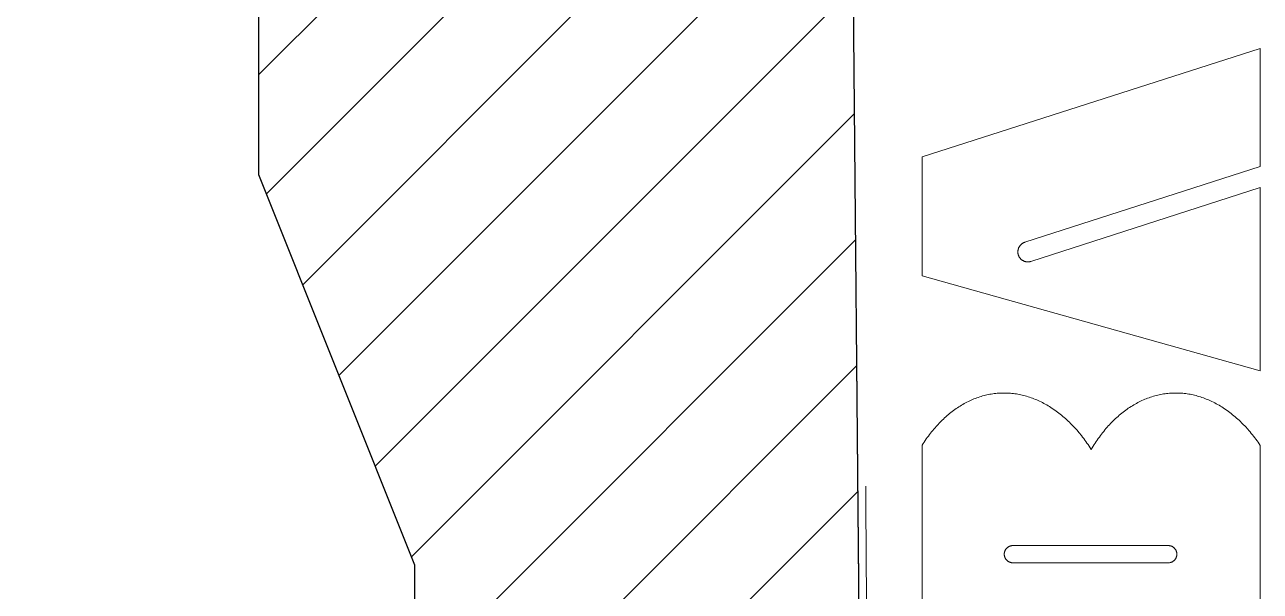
# Model space of a CAD drawing. Header units: millimetres. Extents: x 15 to 334, y 2 to 223.
# Drawn here: x 45.556 to 50.363, y 96.319 to 98.522 of the extents above; entities that cross this region are included whole.
import ezdxf

# ---------------------------------------------------------------- set-up
doc = ezdxf.new("R2010")
doc.units = ezdxf.units.MM
doc.layers.add('HATCH', color=56, linetype='Continuous')
doc.layers.add('PART', color=179, linetype='Continuous', lineweight=15)

msp = doc.modelspace()

# ---------------------------------------------------------------- hatches: boundary and pattern name
at = {"layer": 'HATCH'}
h = msp.add_hatch(dxfattribs=at)
h.set_pattern_fill('ANSI31', color=2, scale=0.11, style=0)
edge = h.paths.add_edge_path(flags=0)
edge.add_line((48.7439, 101.4798), (48.7643, 100.4812))
edge.add_line((48.7643, 100.4812), (48.8957, 85.5914))
edge.add_line((48.8957, 85.5914), (48.8957, 84.5794))
edge.add_line((48.8957, 84.5794), (48.3897, 84.5794))
edge.add_line((48.3897, 84.5794), (48.3897, 85.5914))
edge.add_line((48.3897, 85.5914), (47.0235, 85.5914))
edge.add_line((47.0235, 85.5914), (46.7705, 87.0082))
edge.add_line((46.7705, 87.0082), (46.7705, 88.7286))
edge.add_line((46.7705, 88.7286), (46.47, 90.4316))
edge.add_line((46.47, 90.4316), (47.0388, 90.6386))
edge.add_line((47.0388, 90.6386), (46.4669, 92.0682))
edge.add_line((46.4669, 92.0682), (46.4669, 93.2826))
edge.add_line((46.4669, 93.2826), (47.0741, 93.2826))
edge.add_line((47.0741, 93.2826), (47.0741, 93.4472))
edge.add_line((47.0741, 93.4472), (47.0741, 96.2174))
edge.add_line((47.0741, 96.2174), (47.0741, 96.4198))
edge.add_line((47.0741, 96.4198), (46.4669, 97.9378))
edge.add_line((46.4669, 97.9378), (46.4669, 99.1522))
edge.add_line((46.4669, 99.1522), (47.0741, 99.1522))
edge.add_line((47.0741, 99.1522), (47.0741, 99.3546))
edge.add_line((47.0741, 99.3546), (46.4669, 100.8726))
edge.add_line((46.4669, 100.8726), (46.4669, 102.087))
edge.add_line((46.4669, 102.087), (47.0741, 102.087))
edge.add_line((47.0741, 102.087), (47.0741, 105.2242))
edge.add_line((47.0741, 105.2242), (46.4669, 106.7422))
edge.add_line((46.4669, 106.7422), (46.4669, 107.9566))
edge.add_line((46.4669, 107.9566), (47.0741, 107.9566))
edge.add_line((47.0741, 107.9566), (47.0741, 108.159))
edge.add_line((47.0741, 108.159), (46.4669, 109.677))
edge.add_line((46.4669, 109.677), (46.7199, 111.9034))
edge.add_line((46.7199, 111.9034), (46.7199, 114.8106))
edge.add_line((46.7199, 114.8106), (45.5561, 115.4454))
edge.add_line((45.5561, 115.4454), (45.5561, 115.6478))
edge.add_line((45.5561, 115.6478), (46.7098, 115.6478))
edge.add_spline(control_points=[(46.7098, 115.6478), (46.9197, 115.6478), (47.0697, 115.5009), (47.074, 115.291)], knot_values=[0, 0, 0, 0, 1, 1, 1, 1], weights=[1, 0.809532, 0.809532, 1], degree=3, periodic=0)
edge.add_line((47.074, 115.291), (47.1702, 110.5878))
edge.add_line((47.1702, 110.5878), (48.7439, 101.4798))

# ---------------------------------------------------------------- linework, layer by layer
for p, q in [((48.8957, 85.5914), (48.7643, 100.4812)), ((46.4669, 97.9378), (46.4669, 99.1522)), ((47.0741, 96.4198), (46.4669, 97.9378)), ((47.0741, 96.2174), (47.0741, 96.4198))]:
    msp.add_line(p, q, dxfattribs=at)
at = {"layer": 'PART', "color": 179, "linetype": 'Continuous'}
for p, q in [((48.8957, 85.5914), (48.7643, 100.4812)), ((48.8957, 85.5914), (48.7643, 100.4812)), ((46.4669, 97.9378), (46.4669, 99.1522)), ((46.4669, 97.9378), (46.4669, 99.1522)), ((50.3631, 98.4287), (49.0475, 98.0074)), ((50.3631, 97.9704), (50.3631, 98.4287)), ((49.0475, 97.5448), (49.0475, 98.0074)), ((50.3631, 97.9704), (49.447, 97.6758)), ((47.0741, 96.4198), (46.4669, 97.9378)), ((47.0741, 96.4198), (46.4669, 97.9378)), ((50.3631, 97.8882), (49.4709, 97.6013)), ((50.3631, 97.1757), (50.3631, 97.8882)), ((49.4199, 97.6407), (49.4201, 97.6423)), ((49.4199, 97.639), (49.4199, 97.6407)), ((49.4199, 97.6373), (49.4199, 97.639)), ((49.42, 97.6356), (49.4199, 97.6373)), ((49.4201, 97.6339), (49.42, 97.6356)), ((49.4201, 97.6423), (49.4203, 97.644)), ((49.4204, 97.6323), (49.4201, 97.6339)), ((49.4203, 97.644), (49.4205, 97.6457)), ((49.4207, 97.6306), (49.4204, 97.6323)), ((49.4205, 97.6457), (49.4209, 97.6473)), ((49.4211, 97.629), (49.4207, 97.6306)), ((49.4209, 97.6473), (49.4213, 97.649)), ((49.4213, 97.649), (49.4218, 97.6506)), ((49.4218, 97.6506), (49.4223, 97.6522)), ((49.4223, 97.6522), (49.4229, 97.6537)), ((49.4229, 97.6537), (49.4236, 97.6553)), ((49.4236, 97.6553), (49.4244, 97.6568)), ((49.4244, 97.6568), (49.4252, 97.6582)), ((49.4252, 97.6582), (49.4261, 97.6597)), ((49.4261, 97.6597), (49.427, 97.6611)), ((49.427, 97.6611), (49.428, 97.6624)), ((49.428, 97.6624), (49.4291, 97.6637)), ((49.4291, 97.6637), (49.4302, 97.665)), ((49.4302, 97.665), (49.4313, 97.6662)), ((49.4313, 97.6662), (49.4326, 97.6674)), ((49.4326, 97.6674), (49.4338, 97.6685)), ((49.4338, 97.6685), (49.4351, 97.6695)), ((49.4351, 97.6695), (49.4365, 97.6705)), ((49.4365, 97.6705), (49.4379, 97.6715)), ((49.4379, 97.6715), (49.4393, 97.6723)), ((49.4393, 97.6723), (49.4408, 97.6732)), ((49.4408, 97.6732), (49.4423, 97.6739)), ((49.4423, 97.6739), (49.4438, 97.6746)), ((49.4438, 97.6746), (49.4454, 97.6752)), ((49.4454, 97.6752), (49.447, 97.6758)), ((49.4215, 97.6274), (49.4211, 97.629)), ((49.422, 97.6258), (49.4215, 97.6274)), ((49.4226, 97.6242), (49.422, 97.6258)), ((49.4232, 97.6226), (49.4226, 97.6242)), ((49.424, 97.6211), (49.4232, 97.6226)), ((49.4247, 97.6196), (49.424, 97.6211)), ((49.4256, 97.6182), (49.4247, 97.6196)), ((49.4265, 97.6168), (49.4256, 97.6182)), ((49.4275, 97.6154), (49.4265, 97.6168)), ((49.4285, 97.614), (49.4275, 97.6154)), ((49.4296, 97.6128), (49.4285, 97.614)), ((49.4307, 97.6115), (49.4296, 97.6128)), ((49.4319, 97.6103), (49.4307, 97.6115)), ((49.4331, 97.6092), (49.4319, 97.6103)), ((49.4344, 97.6081), (49.4331, 97.6092)), ((49.4358, 97.6071), (49.4344, 97.6081)), ((49.4371, 97.6061), (49.4358, 97.6071)), ((49.4385, 97.6052), (49.4371, 97.6061)), ((49.44, 97.6043), (49.4385, 97.6052)), ((49.4415, 97.6036), (49.44, 97.6043)), ((49.443, 97.6028), (49.4415, 97.6036)), ((49.4446, 97.6022), (49.443, 97.6028)), ((49.4461, 97.6016), (49.4446, 97.6022)), ((49.4477, 97.6011), (49.4461, 97.6016)), ((49.4494, 97.6006), (49.4477, 97.6011)), ((49.451, 97.6003), (49.4494, 97.6006)), ((49.4527, 97.5999), (49.451, 97.6003)), ((49.4543, 97.5997), (49.4527, 97.5999)), ((49.456, 97.5995), (49.4543, 97.5997)), ((49.4577, 97.5995), (49.456, 97.5995)), ((49.4594, 97.5994), (49.4577, 97.5995)), ((49.461, 97.5995), (49.4594, 97.5994)), ((49.4627, 97.5996), (49.461, 97.5995)), ((49.4644, 97.5998), (49.4627, 97.5996)), ((49.466, 97.6001), (49.4644, 97.5998)), ((49.4677, 97.6004), (49.466, 97.6001)), ((49.4693, 97.6008), (49.4677, 97.6004)), ((49.4709, 97.6013), (49.4693, 97.6008)), ((49.0475, 97.5448), (50.3631, 97.1757)), ((49.222, 97.0541), (49.2166, 97.0513)), ((49.2275, 97.0568), (49.222, 97.0541)), ((49.2328, 97.0594), (49.2275, 97.0568)), ((49.2383, 97.0619), (49.2328, 97.0594)), ((49.2437, 97.0642), (49.2383, 97.0619)), ((49.2492, 97.0665), (49.2437, 97.0642)), ((49.2548, 97.0687), (49.2492, 97.0665)), ((49.2603, 97.0708), (49.2548, 97.0687)), ((49.2658, 97.0727), (49.2603, 97.0708)), ((49.2715, 97.0746), (49.2658, 97.0727)), ((49.277, 97.0763), (49.2715, 97.0746)), ((49.2826, 97.078), (49.277, 97.0763)), ((49.2883, 97.0795), (49.2826, 97.078)), ((49.2939, 97.0809), (49.2883, 97.0795)), ((49.2995, 97.0823), (49.2939, 97.0809)), ((49.3052, 97.0835), (49.2995, 97.0823)), ((49.3108, 97.0846), (49.3052, 97.0835)), ((49.3166, 97.0856), (49.3108, 97.0846)), ((49.3223, 97.0864), (49.3166, 97.0856)), ((49.328, 97.0872), (49.3223, 97.0864)), ((49.3337, 97.0879), (49.328, 97.0872)), ((49.3395, 97.0885), (49.3337, 97.0879)), ((49.3451, 97.0889), (49.3395, 97.0885)), ((49.3509, 97.0893), (49.3451, 97.0889)), ((49.3567, 97.0895), (49.3509, 97.0893)), ((49.3625, 97.0896), (49.3567, 97.0895)), ((49.3681, 97.0896), (49.3625, 97.0896)), ((49.3739, 97.0895), (49.3681, 97.0896)), ((49.3797, 97.0893), (49.3739, 97.0895)), ((49.3854, 97.089), (49.3797, 97.0893)), ((49.3912, 97.0886), (49.3854, 97.089)), ((49.397, 97.0881), (49.3912, 97.0886)), ((49.4027, 97.0874), (49.397, 97.0881)), ((49.4084, 97.0867), (49.4027, 97.0874)), ((49.4142, 97.0858), (49.4084, 97.0867)), ((49.4199, 97.0849), (49.4142, 97.0858)), ((49.4257, 97.0838), (49.4199, 97.0849)), ((49.4314, 97.0826), (49.4257, 97.0838)), ((49.4371, 97.0814), (49.4314, 97.0826)), ((49.4428, 97.08), (49.4371, 97.0814)), ((49.4485, 97.0785), (49.4428, 97.08)), ((49.4542, 97.0769), (49.4485, 97.0785)), ((49.4599, 97.0751), (49.4542, 97.0769)), ((49.4656, 97.0733), (49.4599, 97.0751)), ((49.4712, 97.0714), (49.4656, 97.0733)), ((49.4768, 97.0694), (49.4712, 97.0714)), ((49.4825, 97.0672), (49.4768, 97.0694)), ((49.488, 97.065), (49.4825, 97.0672)), ((49.4936, 97.0626), (49.488, 97.065)), ((49.4992, 97.0602), (49.4936, 97.0626)), ((49.5047, 97.0576), (49.4992, 97.0602)), ((49.5103, 97.055), (49.5047, 97.0576)), ((49.5158, 97.0522), (49.5103, 97.055)), ((49.892, 97.0551), (49.8867, 97.0523)), ((49.8975, 97.0577), (49.892, 97.0551)), ((49.9029, 97.0603), (49.8975, 97.0577)), ((49.9083, 97.0627), (49.9029, 97.0603)), ((49.9139, 97.0651), (49.9083, 97.0627)), ((49.9194, 97.0673), (49.9139, 97.0651)), ((49.9249, 97.0695), (49.9194, 97.0673)), ((49.9304, 97.0715), (49.9249, 97.0695)), ((49.9361, 97.0734), (49.9304, 97.0715)), ((49.9416, 97.0752), (49.9361, 97.0734)), ((49.9472, 97.0769), (49.9416, 97.0752)), ((49.9529, 97.0785), (49.9472, 97.0769)), ((49.9584, 97.08), (49.9529, 97.0785)), ((49.9641, 97.0814), (49.9584, 97.08)), ((49.9698, 97.0827), (49.9641, 97.0814)), ((49.9754, 97.0839), (49.9698, 97.0827)), ((49.9811, 97.0849), (49.9754, 97.0839)), ((49.9869, 97.0859), (49.9811, 97.0849)), ((49.9925, 97.0868), (49.9869, 97.0859)), ((49.9983, 97.0875), (49.9925, 97.0868)), ((50.004, 97.0881), (49.9983, 97.0875)), ((50.0097, 97.0886), (50.004, 97.0881)), ((50.0155, 97.0891), (50.0097, 97.0886)), ((50.0213, 97.0894), (50.0155, 97.0891)), ((50.0269, 97.0895), (50.0213, 97.0894)), ((50.0327, 97.0896), (50.0269, 97.0895)), ((50.0385, 97.0896), (50.0327, 97.0896)), ((50.0442, 97.0895), (50.0385, 97.0896)), ((50.05, 97.0892), (50.0442, 97.0895)), ((50.0558, 97.0889), (50.05, 97.0892)), ((50.0615, 97.0884), (50.0558, 97.0889)), ((50.0673, 97.0878), (50.0615, 97.0884)), ((50.0731, 97.0872), (50.0673, 97.0878)), ((50.0788, 97.0864), (50.0731, 97.0872)), ((50.0846, 97.0855), (50.0788, 97.0864)), ((50.0903, 97.0845), (50.0846, 97.0855)), ((50.0961, 97.0834), (50.0903, 97.0845)), ((50.1018, 97.0821), (50.0961, 97.0834)), ((50.1075, 97.0808), (50.1018, 97.0821)), ((50.1133, 97.0794), (50.1075, 97.0808)), ((50.1189, 97.0778), (50.1133, 97.0794)), ((50.1246, 97.0762), (50.1189, 97.0778)), ((50.1303, 97.0744), (50.1246, 97.0762)), ((50.1359, 97.0726), (50.1303, 97.0744)), ((50.1416, 97.0706), (50.1359, 97.0726)), ((50.1473, 97.0685), (50.1416, 97.0706)), ((50.1528, 97.0663), (50.1473, 97.0685)), ((50.1585, 97.064), (50.1528, 97.0663)), ((50.1641, 97.0616), (50.1585, 97.064)), ((50.1696, 97.0591), (50.1641, 97.0616)), ((50.1752, 97.0565), (50.1696, 97.0591)), ((50.1807, 97.0538), (50.1752, 97.0565)), ((50.1862, 97.051), (50.1807, 97.0538)), ((49.1495, 97.0058), (49.1447, 97.0016)), ((49.1545, 97.0099), (49.1495, 97.0058)), ((49.1645, 97.0178), (49.1545, 97.0099)), ((49.1747, 97.0253), (49.1645, 97.0178)), ((49.1799, 97.0289), (49.1747, 97.0253)), ((49.185, 97.0324), (49.1799, 97.0289)), ((49.1902, 97.0358), (49.185, 97.0324)), ((49.1955, 97.0391), (49.1902, 97.0358)), ((49.2007, 97.0423), (49.1955, 97.0391)), ((49.206, 97.0454), (49.2007, 97.0423)), ((49.2113, 97.0484), (49.206, 97.0454)), ((49.2166, 97.0513), (49.2113, 97.0484)), ((49.5213, 97.0493), (49.5158, 97.0522)), ((49.5268, 97.0464), (49.5213, 97.0493)), ((49.5322, 97.0433), (49.5268, 97.0464)), ((49.5376, 97.0401), (49.5322, 97.0433)), ((49.543, 97.0368), (49.5376, 97.0401)), ((49.5484, 97.0335), (49.543, 97.0368)), ((49.5537, 97.03), (49.5484, 97.0335)), ((49.5643, 97.0227), (49.5537, 97.03)), ((49.5696, 97.019), (49.5643, 97.0227)), ((49.5748, 97.0151), (49.5696, 97.019)), ((49.5799, 97.0111), (49.5748, 97.0151)), ((49.5851, 97.0071), (49.5799, 97.0111)), ((49.5903, 97.0029), (49.5851, 97.0071)), ((49.8194, 97.0072), (49.8144, 97.003)), ((49.8243, 97.0113), (49.8194, 97.0072)), ((49.8294, 97.0152), (49.8243, 97.0113)), ((49.8344, 97.0191), (49.8294, 97.0152)), ((49.8395, 97.0229), (49.8344, 97.0191)), ((49.8446, 97.0265), (49.8395, 97.0229)), ((49.8497, 97.0301), (49.8446, 97.0265)), ((49.8549, 97.0336), (49.8497, 97.0301)), ((49.8602, 97.037), (49.8549, 97.0336)), ((49.8654, 97.0402), (49.8602, 97.037)), ((49.8707, 97.0434), (49.8654, 97.0402)), ((49.8759, 97.0465), (49.8707, 97.0434)), ((49.8813, 97.0494), (49.8759, 97.0465)), ((49.8867, 97.0523), (49.8813, 97.0494)), ((50.1917, 97.0481), (50.1862, 97.051)), ((50.1972, 97.0451), (50.1917, 97.0481)), ((50.2026, 97.042), (50.1972, 97.0451)), ((50.208, 97.0388), (50.2026, 97.042)), ((50.2133, 97.0354), (50.208, 97.0388)), ((50.2187, 97.032), (50.2133, 97.0354)), ((50.2241, 97.0285), (50.2187, 97.032)), ((50.2347, 97.0212), (50.2241, 97.0285)), ((50.2451, 97.0134), (50.2347, 97.0212)), ((50.2503, 97.0094), (50.2451, 97.0134)), ((50.2554, 97.0053), (50.2503, 97.0094)), ((49.1022, 96.9598), (49.0977, 96.9547)), ((49.1067, 96.9648), (49.1022, 96.9598)), ((49.1159, 96.9745), (49.1067, 96.9648)), ((49.1253, 96.9839), (49.1159, 96.9745)), ((49.1301, 96.9885), (49.1253, 96.9839)), ((49.135, 96.9929), (49.1301, 96.9885)), ((49.1398, 96.9973), (49.135, 96.9929)), ((49.1447, 97.0016), (49.1398, 96.9973)), ((49.5953, 96.9987), (49.5903, 97.0029)), ((49.6004, 96.9943), (49.5953, 96.9987)), ((49.6054, 96.9899), (49.6004, 96.9943)), ((49.6104, 96.9854), (49.6054, 96.9899)), ((49.6154, 96.9807), (49.6104, 96.9854)), ((49.6203, 96.976), (49.6154, 96.9807)), ((49.6252, 96.9712), (49.6203, 96.976)), ((49.63, 96.9663), (49.6252, 96.9712)), ((49.6348, 96.9613), (49.63, 96.9663)), ((49.6395, 96.9563), (49.6348, 96.9613)), ((49.7718, 96.9614), (49.7673, 96.9563)), ((49.7764, 96.9664), (49.7718, 96.9614)), ((49.781, 96.9713), (49.7764, 96.9664)), ((49.7857, 96.9761), (49.781, 96.9713)), ((49.7903, 96.9808), (49.7857, 96.9761)), ((49.7951, 96.9855), (49.7903, 96.9808)), ((49.7998, 96.99), (49.7951, 96.9855)), ((49.8047, 96.9944), (49.7998, 96.99)), ((49.8096, 96.9988), (49.8047, 96.9944)), ((49.8144, 97.003), (49.8096, 96.9988)), ((50.2606, 97.0011), (50.2554, 97.0053)), ((50.2657, 96.9968), (50.2606, 97.0011)), ((50.2707, 96.9924), (50.2657, 96.9968)), ((50.2757, 96.9879), (50.2707, 96.9924)), ((50.2806, 96.9834), (50.2757, 96.9879)), ((50.2856, 96.9787), (50.2806, 96.9834)), ((50.2906, 96.9739), (50.2856, 96.9787)), ((50.2954, 96.9691), (50.2906, 96.9739)), ((50.305, 96.9591), (50.2954, 96.9691)), ((50.3144, 96.9488), (50.305, 96.9591)), ((49.0634, 96.9108), (49.0594, 96.9049)), ((49.0676, 96.9166), (49.0634, 96.9108)), ((49.0717, 96.9223), (49.0676, 96.9166)), ((49.076, 96.9279), (49.0717, 96.9223)), ((49.0802, 96.9334), (49.076, 96.9279)), ((49.0845, 96.9388), (49.0802, 96.9334)), ((49.0888, 96.9442), (49.0845, 96.9388)), ((49.0933, 96.9495), (49.0888, 96.9442)), ((49.0977, 96.9547), (49.0933, 96.9495)), ((49.6443, 96.9511), (49.6395, 96.9563)), ((49.6489, 96.9459), (49.6443, 96.9511)), ((49.6582, 96.9351), (49.6489, 96.9459)), ((49.6672, 96.924), (49.6582, 96.9351)), ((49.6716, 96.9184), (49.6672, 96.924)), ((49.676, 96.9126), (49.6716, 96.9184)), ((49.6803, 96.9068), (49.676, 96.9126)), ((49.7328, 96.9127), (49.7288, 96.9068)), ((49.737, 96.9184), (49.7328, 96.9127)), ((49.7411, 96.9241), (49.737, 96.9184)), ((49.7454, 96.9297), (49.7411, 96.9241)), ((49.7496, 96.9352), (49.7454, 96.9297)), ((49.754, 96.9406), (49.7496, 96.9352)), ((49.7583, 96.9459), (49.754, 96.9406)), ((49.7628, 96.9512), (49.7583, 96.9459)), ((49.7673, 96.9563), (49.7628, 96.9512)), ((50.3191, 96.9435), (50.3144, 96.9488)), ((50.3237, 96.9381), (50.3191, 96.9435)), ((50.3282, 96.9327), (50.3237, 96.9381)), ((50.3328, 96.9271), (50.3282, 96.9327)), ((50.3372, 96.9215), (50.3328, 96.9271)), ((50.3417, 96.9158), (50.3372, 96.9215)), ((50.346, 96.91), (50.3417, 96.9158)), ((50.3504, 96.9041), (50.346, 96.91)), ((49.0514, 96.893), (49.0475, 96.8869)), ((49.0475, 95.9308), (49.0475, 96.8869)), ((49.0553, 96.899), (49.0514, 96.893)), ((49.0594, 96.9049), (49.0553, 96.899)), ((49.6847, 96.9009), (49.6803, 96.9068)), ((49.6889, 96.8949), (49.6847, 96.9009)), ((49.6931, 96.8888), (49.6889, 96.8949)), ((49.6972, 96.8827), (49.6931, 96.8888)), ((49.7014, 96.8765), (49.6972, 96.8827)), ((49.7054, 96.8702), (49.7014, 96.8765)), ((49.7092, 96.8765), (49.7054, 96.8702)), ((49.713, 96.8827), (49.7092, 96.8765)), ((49.7169, 96.8889), (49.713, 96.8827)), ((49.7208, 96.8949), (49.7169, 96.8889)), ((49.7247, 96.9009), (49.7208, 96.8949)), ((49.7288, 96.9068), (49.7247, 96.9009)), ((50.3547, 96.8982), (50.3504, 96.9041)), ((50.3589, 96.8922), (50.3547, 96.8982)), ((50.3631, 96.8861), (50.3589, 96.8922)), ((50.3631, 95.9308), (50.3631, 96.8861)), ((49.3697, 96.4758), (49.3703, 96.4771)), ((49.3703, 96.4771), (49.3709, 96.4784)), ((49.3709, 96.4784), (49.3716, 96.4796)), ((49.3716, 96.4796), (49.3723, 96.4808)), ((49.3723, 96.4808), (49.3731, 96.482)), ((49.3731, 96.482), (49.3739, 96.4831)), ((49.3739, 96.4831), (49.3748, 96.4842)), ((49.3748, 96.4842), (49.3757, 96.4853)), ((49.3757, 96.4853), (49.3767, 96.4863)), ((49.3767, 96.4863), (49.3777, 96.4873)), ((49.3777, 96.4873), (49.3787, 96.4882)), ((49.3787, 96.4882), (49.3798, 96.4891)), ((49.3798, 96.4891), (49.3809, 96.49)), ((49.3809, 96.49), (49.3821, 96.4908)), ((49.3821, 96.4908), (49.3833, 96.4915)), ((49.3833, 96.4915), (49.3845, 96.4922)), ((49.3845, 96.4922), (49.3857, 96.4929)), ((49.3857, 96.4929), (49.387, 96.4935)), ((49.387, 96.4935), (49.3883, 96.494)), ((49.3883, 96.494), (49.3896, 96.4945)), ((49.3896, 96.4945), (49.3909, 96.4949)), ((49.3909, 96.4949), (49.3923, 96.4953)), ((49.3923, 96.4953), (49.3936, 96.4956)), ((49.3936, 96.4956), (49.395, 96.4959)), ((49.395, 96.4959), (49.3964, 96.4961)), ((49.3964, 96.4961), (49.3978, 96.4962)), ((49.3978, 96.4962), (49.3992, 96.4963)), ((49.3992, 96.4963), (49.4006, 96.4963)), ((49.4006, 96.4963), (50.0049, 96.4963)), ((50.0049, 96.4963), (50.0064, 96.4963)), ((50.0064, 96.4963), (50.0078, 96.4962)), ((50.0078, 96.4962), (50.0091, 96.4961)), ((50.0091, 96.4961), (50.0105, 96.4959)), ((50.0105, 96.4959), (50.0119, 96.4956)), ((50.0119, 96.4956), (50.0133, 96.4953)), ((50.0133, 96.4953), (50.0146, 96.4949)), ((50.0146, 96.4949), (50.016, 96.4945)), ((50.016, 96.4945), (50.0173, 96.494)), ((50.0173, 96.494), (50.0186, 96.4935)), ((50.0186, 96.4935), (50.0198, 96.4929)), ((50.0198, 96.4929), (50.0211, 96.4922)), ((50.0211, 96.4922), (50.0223, 96.4915)), ((50.0223, 96.4915), (50.0235, 96.4908)), ((50.0235, 96.4908), (50.0246, 96.49)), ((50.0246, 96.49), (50.0258, 96.4891)), ((50.0258, 96.4891), (50.0268, 96.4882)), ((50.0268, 96.4882), (50.0279, 96.4873)), ((50.0279, 96.4873), (50.0289, 96.4863)), ((50.0289, 96.4863), (50.0298, 96.4853)), ((50.0298, 96.4853), (50.0308, 96.4842)), ((50.0308, 96.4842), (50.0316, 96.4831)), ((50.0316, 96.4831), (50.0325, 96.482)), ((50.0325, 96.482), (50.0332, 96.4808)), ((50.0332, 96.4808), (50.034, 96.4796)), ((50.034, 96.4796), (50.0346, 96.4784)), ((50.0346, 96.4784), (50.0353, 96.4771)), ((50.0353, 96.4771), (50.0358, 96.4758)), ((49.3671, 96.4636), (49.3672, 96.465)), ((49.3671, 96.4622), (49.3671, 96.4636)), ((49.3672, 96.4608), (49.3671, 96.4622)), ((49.3672, 96.465), (49.3673, 96.4664)), ((49.3673, 96.4594), (49.3672, 96.4608)), ((49.3673, 96.4664), (49.3675, 96.4677)), ((49.3675, 96.458), (49.3673, 96.4594)), ((49.3675, 96.4677), (49.3677, 96.4691)), ((49.3677, 96.4566), (49.3675, 96.458)), ((49.3677, 96.4691), (49.368, 96.4705)), ((49.368, 96.4552), (49.3677, 96.4566)), ((49.368, 96.4705), (49.3683, 96.4719)), ((49.3683, 96.4538), (49.368, 96.4552)), ((49.3683, 96.4719), (49.3688, 96.4732)), ((49.3688, 96.4525), (49.3683, 96.4538)), ((49.3688, 96.4732), (49.3692, 96.4745)), ((49.3692, 96.4512), (49.3688, 96.4525)), ((49.3692, 96.4745), (49.3697, 96.4758)), ((49.3697, 96.4499), (49.3692, 96.4512)), ((49.3703, 96.4486), (49.3697, 96.4499)), ((49.3709, 96.4473), (49.3703, 96.4486)), ((49.3716, 96.4461), (49.3709, 96.4473)), ((49.3723, 96.4449), (49.3716, 96.4461)), ((49.3731, 96.4437), (49.3723, 96.4449)), ((49.3739, 96.4426), (49.3731, 96.4437)), ((49.3748, 96.4415), (49.3739, 96.4426)), ((49.3757, 96.4404), (49.3748, 96.4415)), ((49.3767, 96.4394), (49.3757, 96.4404)), ((49.3777, 96.4384), (49.3767, 96.4394)), ((49.3787, 96.4375), (49.3777, 96.4384)), ((49.3798, 96.4366), (49.3787, 96.4375)), ((49.3809, 96.4358), (49.3798, 96.4366)), ((49.3821, 96.435), (49.3809, 96.4358)), ((49.3833, 96.4342), (49.3821, 96.435)), ((49.3845, 96.4335), (49.3833, 96.4342)), ((49.3857, 96.4329), (49.3845, 96.4335)), ((49.387, 96.4323), (49.3857, 96.4329)), ((49.3883, 96.4317), (49.387, 96.4323)), ((49.3896, 96.4312), (49.3883, 96.4317)), ((49.3909, 96.4308), (49.3896, 96.4312)), ((49.3923, 96.4304), (49.3909, 96.4308)), ((49.3936, 96.4301), (49.3923, 96.4304)), ((49.395, 96.4298), (49.3936, 96.4301)), ((49.3964, 96.4296), (49.395, 96.4298)), ((49.3978, 96.4295), (49.3964, 96.4296)), ((49.3992, 96.4294), (49.3978, 96.4295)), ((49.4006, 96.4294), (49.3992, 96.4294)), ((49.4006, 96.4294), (50.0049, 96.4294)), ((50.0064, 96.4294), (50.0049, 96.4294)), ((50.0078, 96.4295), (50.0064, 96.4294)), ((50.0091, 96.4296), (50.0078, 96.4295)), ((50.0105, 96.4298), (50.0091, 96.4296)), ((50.0119, 96.4301), (50.0105, 96.4298)), ((50.0133, 96.4304), (50.0119, 96.4301)), ((50.0146, 96.4308), (50.0133, 96.4304)), ((50.016, 96.4312), (50.0146, 96.4308)), ((50.0173, 96.4317), (50.016, 96.4312)), ((50.0186, 96.4323), (50.0173, 96.4317)), ((50.0198, 96.4329), (50.0186, 96.4323)), ((50.0211, 96.4335), (50.0198, 96.4329)), ((50.0223, 96.4342), (50.0211, 96.4335)), ((50.0235, 96.435), (50.0223, 96.4342)), ((50.0246, 96.4358), (50.0235, 96.435)), ((50.0258, 96.4366), (50.0246, 96.4358)), ((50.0268, 96.4375), (50.0258, 96.4366)), ((50.0279, 96.4384), (50.0268, 96.4375)), ((50.0289, 96.4394), (50.0279, 96.4384)), ((50.0298, 96.4404), (50.0289, 96.4394)), ((50.0308, 96.4415), (50.0298, 96.4404)), ((50.0316, 96.4426), (50.0308, 96.4415)), ((50.0325, 96.4437), (50.0316, 96.4426)), ((50.0332, 96.4449), (50.0325, 96.4437)), ((50.034, 96.4461), (50.0332, 96.4449)), ((50.0346, 96.4473), (50.034, 96.4461)), ((50.0353, 96.4486), (50.0346, 96.4473)), ((50.0358, 96.4499), (50.0353, 96.4486)), ((50.0358, 96.4758), (50.0363, 96.4745)), ((50.0363, 96.4512), (50.0358, 96.4499)), ((50.0363, 96.4745), (50.0368, 96.4732)), ((50.0368, 96.4525), (50.0363, 96.4512)), ((50.0368, 96.4732), (50.0372, 96.4719)), ((50.0372, 96.4538), (50.0368, 96.4525)), ((50.0372, 96.4719), (50.0376, 96.4705)), ((50.0376, 96.4552), (50.0372, 96.4538)), ((50.0376, 96.4705), (50.0378, 96.4691)), ((50.0378, 96.4566), (50.0376, 96.4552)), ((50.0378, 96.4691), (50.0381, 96.4677)), ((50.0381, 96.458), (50.0378, 96.4566)), ((50.0381, 96.4677), (50.0383, 96.4664)), ((50.0383, 96.4594), (50.0381, 96.458)), ((50.0383, 96.4664), (50.0384, 96.465)), ((50.0384, 96.4608), (50.0383, 96.4594)), ((50.0384, 96.465), (50.0384, 96.4636)), ((50.0384, 96.4636), (50.0384, 96.4622)), ((50.0384, 96.4622), (50.0384, 96.4608)), ((47.0741, 93.2826), (47.0741, 96.4198)), ((47.0741, 96.2174), (47.0741, 96.4198))]:
    msp.add_line(p, q, dxfattribs=at)
msp.add_open_spline([(48.8279, 96.7278), (48.8308, 96.3295), (48.8456, 94.2767), (48.8727, 90.5645), (48.8974, 87.2508), (48.91, 85.5914)], degree=3, knots=[0, 0, 0, 0, 1.195131, 6.158511, 11.136674, 11.136674, 11.136674, 11.136674], dxfattribs=at)

doc.saveas('drawing.dxf')
